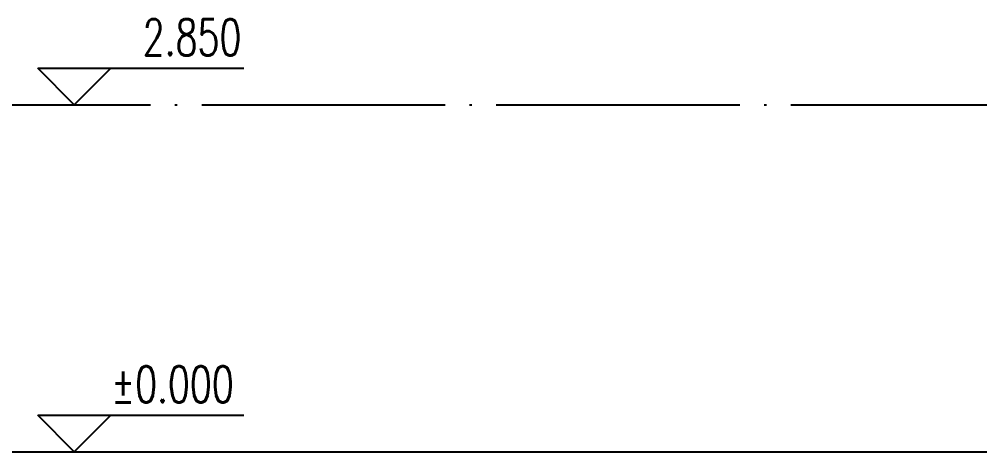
# Model space of a CAD drawing. Header units: millimetres. Extents: x -145765 to 32960, y 14307 to 133157.
# Drawn here: x 9836 to 17726, y 42104 to 45657 of the extents above; entities that cross this region are included whole.
import ezdxf

# ---------------------------------------------------------------- set-up
doc = ezdxf.new("R2010")
doc.units = ezdxf.units.MM
doc.header["$LTSCALE"] = 1000
doc.linetypes.add('DOTE', pattern=[2.42, 2, -0.2, 0.02, -0.2])
for name, color, linetype in [('A-AXIS-DOTE', 14, 'DOTE'), ('A-AXIS-ELEV', 4, 'Continuous'), ('A-SFCE', 30, 'Continuous')]:
    doc.layers.add(name, color=color, linetype=linetype)
doc.styles.add('_TCH_DIM', font='SIMPLEX', dxfattribs={"bigfont": 'GBCBIG'})

msp = doc.modelspace()

# ---------------------------------------------------------------- linework, layer by layer
at = {"layer": 'A-AXIS-DOTE'}
msp.add_line((-49165.4, 44954.1), (24934.6, 44954.1), dxfattribs=at)
at = {"layer": 'A-AXIS-ELEV'}
for p, q in [((10288.3, 44954.1), (9988.3, 45254.1)), ((9988.3, 45254.1), (11680.3, 45254.1)), ((10288.3, 44954.1), (10588.3, 45254.1)), ((10288.3, 42104.1), (9988.3, 42404.1)), ((9988.3, 42404.1), (11680.3, 42404.1)), ((10288.3, 42104.1), (10588.3, 42404.1))]:
    msp.add_line(p, q, dxfattribs=at)
at = {"layer": 'A-SFCE'}
msp.add_line((-49165.4, 42104.1), (24934.6, 42104.1), dxfattribs=at)

# ---------------------------------------------------------------- texts
at = {"layer": 'A-AXIS-ELEV', "color": 7, "style": '_TCH_DIM', "width": 0.705882}
for s, p in [('2.850', (10850.3, 45359.1)), ('%%P0.000', (10590.3, 42509.1))]:
    msp.add_text(s, height=297.5, dxfattribs=at).set_placement(p)

doc.saveas('drawing.dxf')
